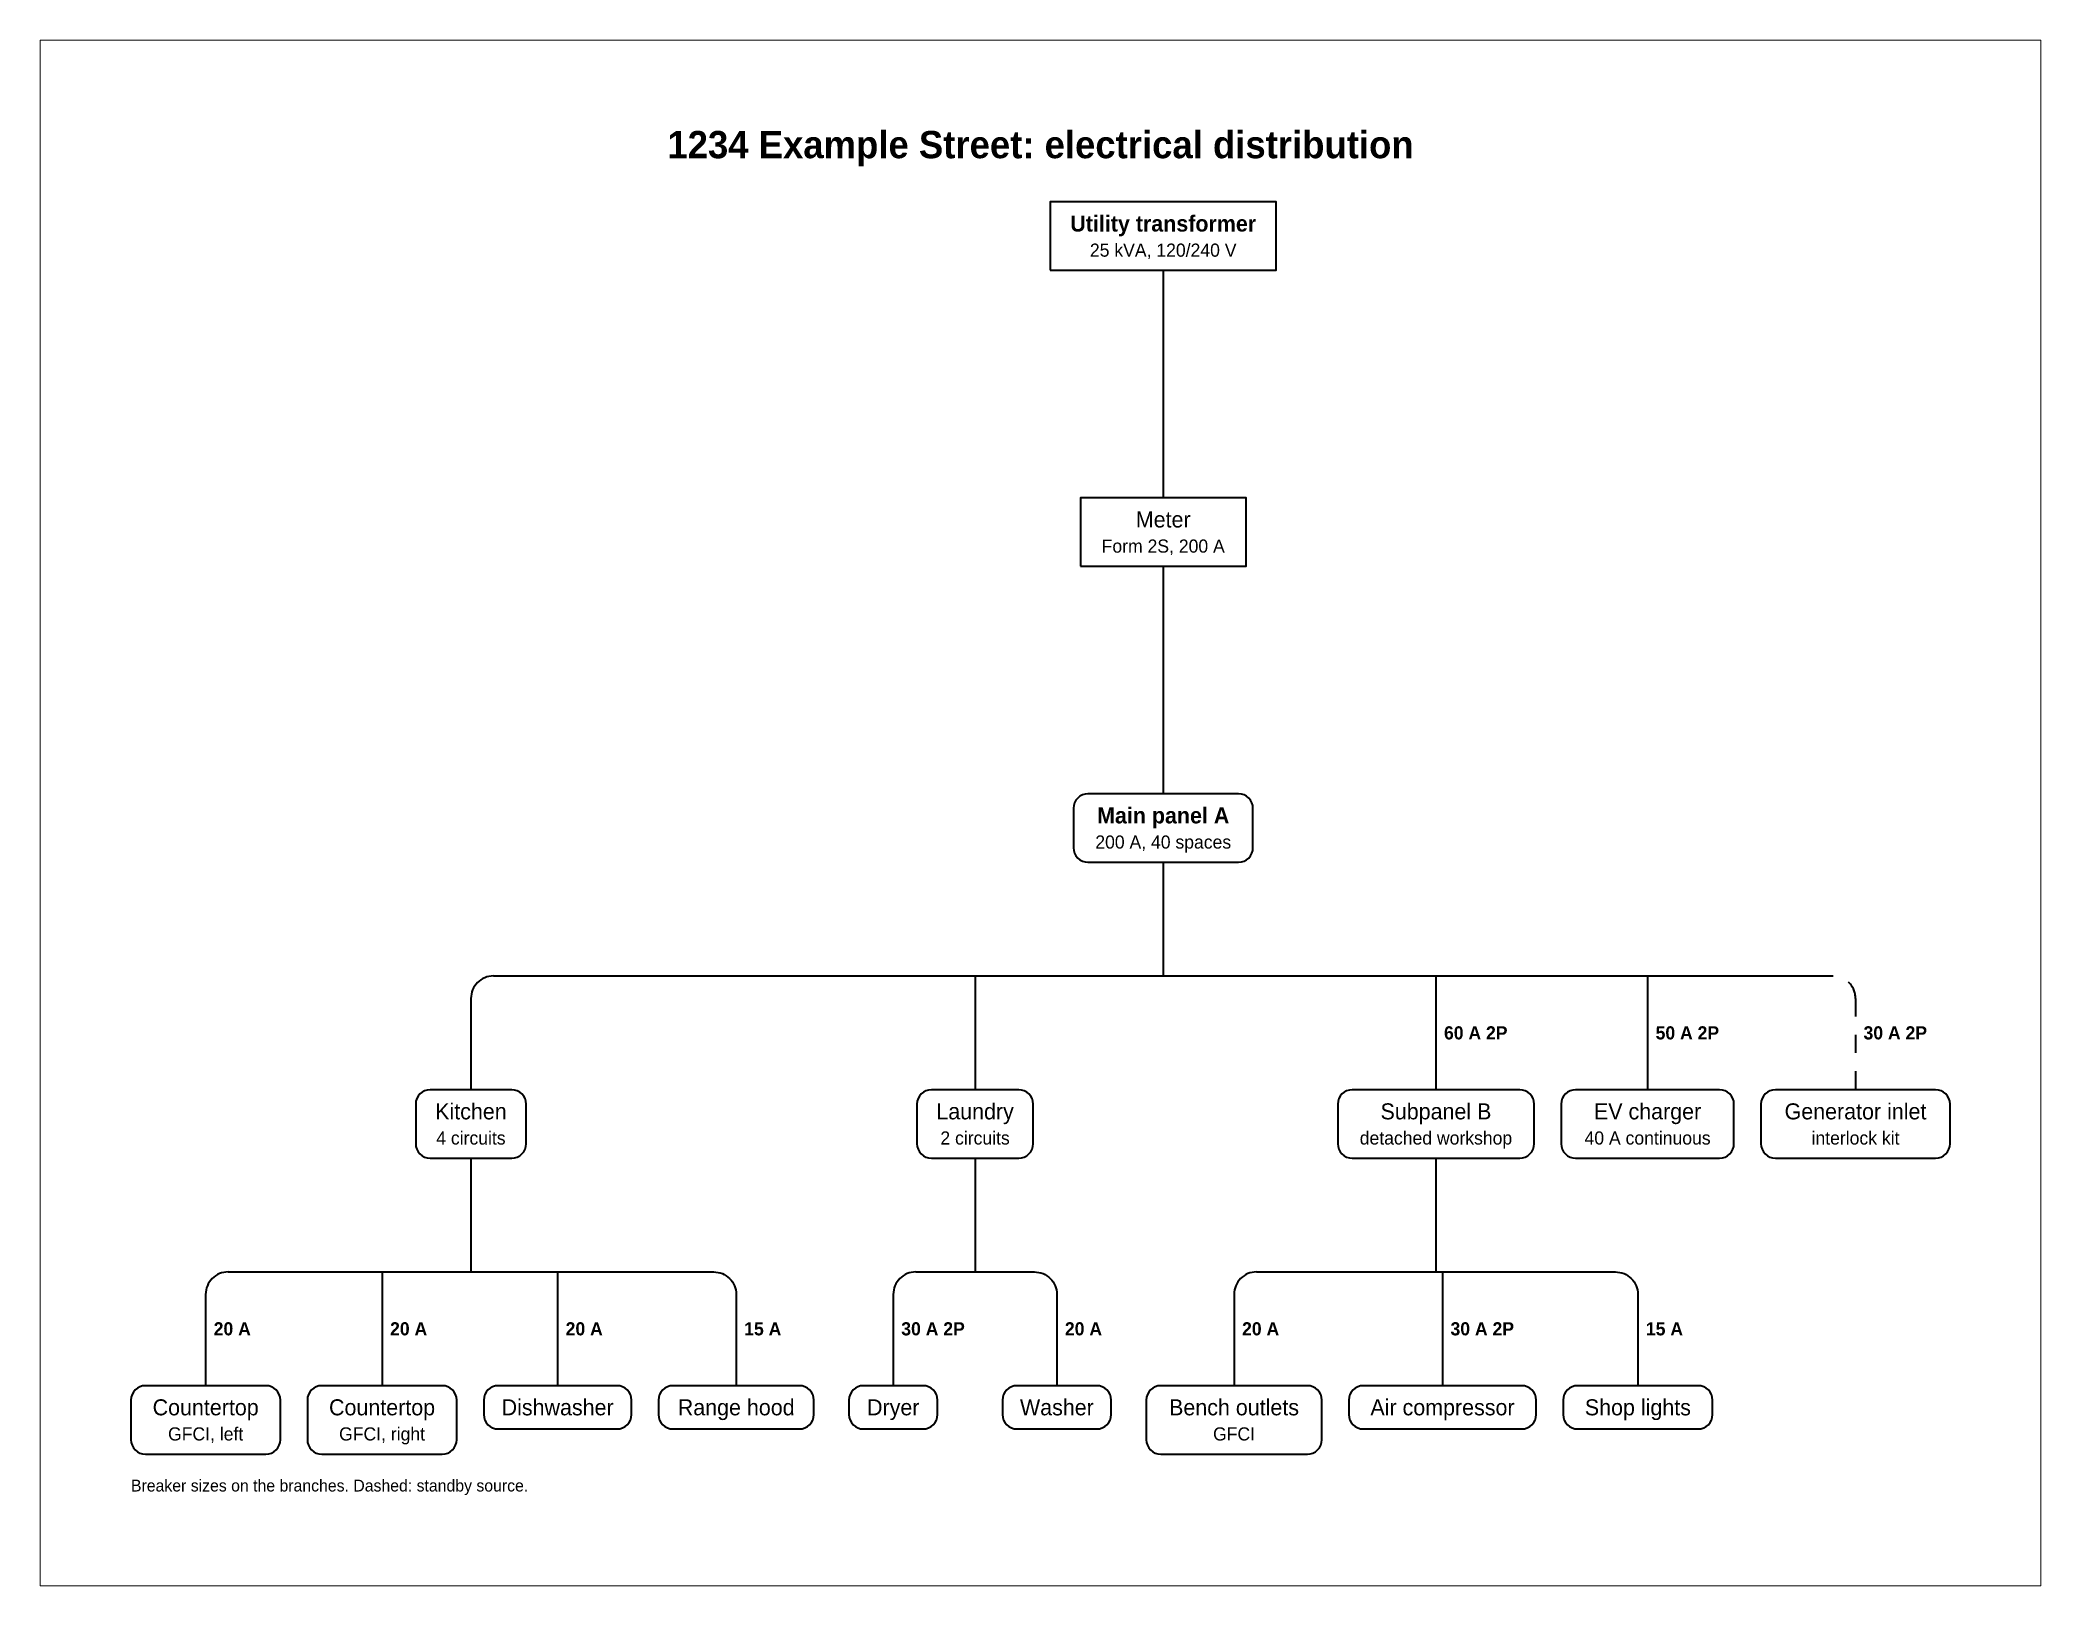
# Model space of a CAD drawing. Header units: inches. Extents: x 0 to 11, y 0 to 8.5.
import ezdxf
from ezdxf.enums import TextEntityAlignment as Align

# ---------------------------------------------------------------- set-up
doc = ezdxf.new("R2010")
doc.units = ezdxf.units.IN
doc.header["$LTSCALE"] = 0.1
doc.header["$MEASUREMENT"] = 0
doc.linetypes.add('DASHED', pattern=[0.75, 0.5, -0.25])
for name, color, linetype, lineweight in [('BRANCH', 7, 'CONTINUOUS', 35), ('BRANCH-DASHED', 7, 'DASHED', 35), ('LABEL', 7, 'CONTINUOUS', 18), ('NODE', 7, 'CONTINUOUS', 35), ('TEXT', 7, 'CONTINUOUS', 25), ('TEXT-MINOR', 8, 'CONTINUOUS', 18), ('TITLE', 7, 'CONTINUOUS', 35)]:
    doc.layers.add(name, color=color, linetype=linetype, lineweight=lineweight)
doc.layers.add('PAGE', color=8, linetype='CONTINUOUS', lineweight=13, plot=False)
doc.styles.add('TD-BOLD', font='B612-Bold.ttf')
doc.styles.add('TD-STD', font='B612-Regular.ttf')

msp = doc.modelspace()

# ---------------------------------------------------------------- linework, layer by layer
at = {"layer": 'BRANCH', "lineweight": 35}
for p, q in [((6.17463, 7.233678), (6.17463, 6.608254)), ((6.17463, 6.608254), (6.17463, 5.98283)), ((6.17463, 5.606509), (6.17463, 4.981085)), ((6.17463, 4.981085), (6.17463, 4.355661)), ((6.17463, 3.979339), (6.17463, 3.353915)), ((2.492258, 3.353915), (5.140317, 3.353915)), ((5.140317, 3.353915), (6.17463, 3.353915)), ((5.140317, 3.353915), (5.140317, 2.728491)), ((6.17463, 3.353915), (7.674015, 3.353915)), ((7.674015, 3.353915), (8.837339, 3.353915)), ((8.837339, 3.353915), (9.857002, 3.353915)), ((8.837339, 3.353915), (8.837339, 2.728491)), ((2.368874, 2.35217), (2.368874, 1.726746)), ((5.140317, 2.35217), (5.140317, 1.726746)), ((1.034007, 1.726746), (1.880302, 1.726746)), ((1.880302, 1.726746), (2.368874, 1.726746)), ((1.880302, 1.726746), (1.880302, 1.101322)), ((2.368874, 1.726746), (2.845502, 1.726746)), ((2.845502, 1.726746), (3.703741, 1.726746)), ((2.845502, 1.726746), (2.845502, 1.101322)), ((4.813922, 1.726746), (5.140317, 1.726746)), ((5.140317, 1.726746), (5.466712, 1.726746))]:
    msp.add_line(p, q, dxfattribs=at)
at = {"layer": 'BRANCH', "lineweight": 35, "true_color": 0x1f5fa8}
for p, q in [((7.674015, 3.353915), (7.674015, 2.728491)), ((7.674015, 2.35217), (7.674015, 1.726746)), ((6.687377, 1.726746), (7.674015, 1.726746)), ((7.674015, 1.726746), (7.709848, 1.726746)), ((7.709848, 1.726746), (8.660654, 1.726746)), ((7.709848, 1.726746), (7.709848, 1.101322))]:
    msp.add_line(p, q, dxfattribs=at)
at = {"layer": 'BRANCH', "lineweight": 35}
for points in [[(2.492258, 3.353915, 0.414214), (2.368874, 3.230531), (2.368874, 2.728491)], [(1.034008, 1.726746, 0.414214), (0.910623, 1.603361), (0.910623, 1.101322)], [(3.70374, 1.726746, -0.414214), (3.827125, 1.603361), (3.827125, 1.101322)], [(4.813922, 1.726746, 0.414214), (4.690538, 1.603361), (4.690538, 1.101322)], [(5.466712, 1.726746, -0.414214), (5.590096, 1.603361), (5.590096, 1.101322)]]:
    msp.add_lwpolyline(points, format="xyb", dxfattribs=at)
at = {"layer": 'BRANCH', "lineweight": 35, "true_color": 0x1f5fa8}
for points in [[(6.687377, 1.726746, 0.414214), (6.563993, 1.603361), (6.563993, 1.101322)], [(8.660654, 1.726746, -0.414214), (8.784038, 1.603361), (8.784038, 1.101322)]]:
    msp.add_lwpolyline(points, format="xyb", dxfattribs=at)
at = {"layer": 'BRANCH-DASHED', "lineweight": 35, "true_color": 0x6b7280}
msp.add_lwpolyline([(9.857002, 3.353915, -0.414214), (9.980386, 3.230531), (9.980386, 2.728491)], format="xyb", dxfattribs=at)
at = {"layer": 'NODE', "lineweight": 40}
for points in [[(5.553491, 7.233678), (6.795769, 7.233678), (6.795769, 7.61), (5.553491, 7.61)], [(5.719216, 5.606509), (6.630044, 5.606509), (6.630044, 5.98283), (5.719216, 5.98283)]]:
    msp.add_lwpolyline(points, close=True, dxfattribs=at)
for points in [[(5.760582, 3.979339), (6.588678, 3.979339, 0.414214), (6.667996, 4.058657), (6.667996, 4.276343, 0.414214), (6.588678, 4.355661), (5.760582, 4.355661, 0.414214), (5.681264, 4.276343), (5.681264, 4.058657, 0.414214)], [(2.144589, 2.35217), (2.593159, 2.35217, 0.414214), (2.672478, 2.431488), (2.672478, 2.649173, 0.414214), (2.593159, 2.728491), (2.144589, 2.728491, 0.414214), (2.06527, 2.649173), (2.06527, 2.431488, 0.414214)], [(4.900086, 2.35217), (5.380548, 2.35217, 0.414214), (5.459866, 2.431488), (5.459866, 2.649173, 0.414214), (5.380548, 2.728491), (4.900086, 2.728491, 0.414214), (4.820768, 2.649173), (4.820768, 2.431488, 0.414214)], [(8.441655, 2.35217), (9.233022, 2.35217, 0.414214), (9.312341, 2.431488), (9.312341, 2.649173, 0.414214), (9.233022, 2.728491), (8.441655, 2.728491, 0.414214), (8.362336, 2.649173), (8.362336, 2.431488, 0.414214)], [(0.579318, 0.725), (1.241928, 0.725, 0.414214), (1.321247, 0.804318), (1.321247, 1.022003, 0.414214), (1.241928, 1.101322), (0.579318, 1.101322, 0.414214), (0.5, 1.022003), (0.5, 0.804318, 0.414214)], [(1.548997, 0.725), (2.211607, 0.725, 0.414214), (2.290925, 0.804318), (2.290925, 1.022003, 0.414214), (2.211607, 1.101322), (1.548997, 1.101322, 0.414214), (1.469679, 1.022003), (1.469679, 0.804318, 0.414214)], [(2.518676, 0.863367), (3.172328, 0.863367, 0.414214), (3.251646, 0.942685), (3.251646, 1.022003, 0.414214), (3.172328, 1.101322), (2.518676, 1.101322, 0.414214), (2.439357, 1.022003), (2.439357, 0.942685, 0.414214)], [(3.479397, 0.863367), (4.174853, 0.863367, 0.414214), (4.254171, 0.942685), (4.254171, 1.022003, 0.414214), (4.174853, 1.101322), (3.479397, 1.101322, 0.414214), (3.400078, 1.022003), (3.400078, 0.942685, 0.414214)], [(4.526451, 0.863367), (4.854625, 0.863367, 0.414214), (4.933944, 0.942685), (4.933944, 1.022003, 0.414214), (4.854625, 1.101322), (4.526451, 1.101322, 0.414214), (4.447133, 1.022003), (4.447133, 0.942685, 0.414214)], [(5.370768, 0.863367), (5.809425, 0.863367, 0.414214), (5.888743, 0.942685), (5.888743, 1.022003, 0.414214), (5.809425, 1.101322), (5.370768, 1.101322, 0.414214), (5.291449, 1.022003), (5.291449, 0.942685, 0.414214)]]:
    msp.add_lwpolyline(points, format="xyb", close=True, dxfattribs=at)
at = {"layer": 'NODE', "lineweight": 40, "true_color": 0x1f5fa8}
for points in [[(7.213445, 2.35217), (8.134586, 2.35217, 0.414214), (8.213904, 2.431488), (8.213904, 2.649173, 0.414214), (8.134586, 2.728491), (7.213445, 2.728491, 0.414214), (7.134127, 2.649173), (7.134127, 2.431488, 0.414214)], [(6.161023, 0.725), (6.966963, 0.725, 0.414214), (7.046281, 0.804318), (7.046281, 1.022003, 0.414214), (6.966963, 1.101322), (6.161023, 1.101322, 0.414214), (6.081705, 1.022003), (6.081705, 0.804318, 0.414214)], [(7.274032, 0.863367), (8.145664, 0.863367, 0.414214), (8.224982, 0.942685), (8.224982, 1.022003, 0.414214), (8.145664, 1.101322), (7.274032, 1.101322, 0.414214), (7.194713, 1.022003), (7.194713, 0.942685, 0.414214)], [(8.452733, 0.863367), (9.115343, 0.863367, 0.414214), (9.194661, 0.942685), (9.194661, 1.022003, 0.414214), (9.115343, 1.101322), (8.452733, 1.101322, 0.414214), (8.373415, 1.022003), (8.373415, 0.942685, 0.414214)]]:
    msp.add_lwpolyline(points, format="xyb", close=True, dxfattribs=at)
at = {"layer": 'NODE', "lineweight": 40, "true_color": 0x6b7280}
msp.add_lwpolyline([(9.540091, 2.35217), (10.420682, 2.35217, 0.414214), (10.5, 2.431488), (10.5, 2.649173, 0.414214), (10.420682, 2.728491), (9.540091, 2.728491, 0.414214), (9.460773, 2.649173), (9.460773, 2.431488, 0.414214)], format="xyb", close=True, dxfattribs=at)
at = {"layer": 'PAGE'}
msp.add_lwpolyline([(0, 0), (11, 0), (11, 8.5), (0, 8.5)], close=True, dxfattribs=at)

# ---------------------------------------------------------------- texts
at = {"layer": 'LABEL', "true_color": 0x1f5fa8, "style": 'TD-BOLD'}
for s, p in [('60 A 2P', (7.718081, 3.041203)), ('20 A', (6.608059, 1.414034)), ('30 A 2P', (7.753914, 1.414034)), ('15 A', (8.828104, 1.414034))]:
    msp.add_text(s, height=0.072268, dxfattribs=at).set_placement(p, align=Align.MIDDLE_LEFT)
at = {"layer": 'LABEL', "style": 'TD-BOLD'}
for s, p in [('50 A 2P', (8.881404, 3.041203)), ('20 A', (0.954689, 1.414034)), ('20 A', (1.924368, 1.414034)), ('20 A', (2.889568, 1.414034)), ('15 A', (3.87119, 1.414034)), ('30 A 2P', (4.734604, 1.414034)), ('20 A', (5.634162, 1.414034))]:
    msp.add_text(s, height=0.072268, dxfattribs=at).set_placement(p, align=Align.MIDDLE_LEFT)
at = {"layer": 'LABEL', "true_color": 0x6b7280, "style": 'TD-BOLD'}
msp.add_text('30 A 2P', height=0.072268, dxfattribs=at).set_placement((10.024452, 3.041203), align=Align.MIDDLE_LEFT)
at = {"layer": 'TEXT'}
for s, style, p in [('Utility transformer', 'TD-BOLD', (6.17463, 7.535088)), ('Meter', 'TD-STD', (6.17463, 5.907919)), ('Main panel A', 'TD-BOLD', (6.17463, 4.280749)), ('Kitchen', 'TD-STD', (2.368874, 2.65358)), ('Laundry', 'TD-STD', (5.140317, 2.65358)), ('Subpanel B', 'TD-STD', (7.674015, 2.65358)), ('EV charger', 'TD-STD', (8.837339, 2.65358)), ('Generator inlet', 'TD-STD', (9.980386, 2.65358)), ('Countertop', 'TD-STD', (0.910623, 1.02641)), ('Countertop', 'TD-STD', (1.880302, 1.02641)), ('Dishwasher', 'TD-STD', (2.845502, 1.02641)), ('Range hood', 'TD-STD', (3.827125, 1.02641)), ('Dryer', 'TD-STD', (4.690538, 1.02641)), ('Washer', 'TD-STD', (5.590096, 1.02641)), ('Bench outlets', 'TD-STD', (6.563993, 1.02641)), ('Air compressor', 'TD-STD', (7.709848, 1.02641)), ('Shop lights', 'TD-STD', (8.784038, 1.02641))]:
    msp.add_text(s, height=0.088132, dxfattribs=dict(at, style=style)).set_placement(p, align=Align.TOP_CENTER)
at = {"layer": 'TEXT-MINOR', "style": 'TD-STD'}
for s, p in [('25 kVA, 120/240 V', (6.17463, 7.380858)), ('Form 2S, 200 A', (6.17463, 5.753688)), ('200 A, 40 spaces', (6.17463, 4.126519)), ('4 circuits', (2.368874, 2.499349)), ('2 circuits', (5.140317, 2.499349)), ('detached workshop', (7.674015, 2.499349)), ('40 A continuous', (8.837339, 2.499349)), ('interlock kit', (9.980386, 2.499349)), ('GFCI, left', (0.910623, 0.87218)), ('GFCI, right', (1.880302, 0.87218)), ('GFCI', (6.563993, 0.87218))]:
    msp.add_text(s, height=0.072268, dxfattribs=at).set_placement(p, align=Align.TOP_CENTER)
msp.add_text('Breaker sizes on the branches. Dashed: standby source.', height=0.065, dxfattribs=at).set_placement((0.5, 0.5), align=Align.BOTTOM_LEFT)
at = {"layer": 'TITLE', "style": 'TD-BOLD'}
msp.add_text('1234 Example Street: electrical distribution', height=0.15, dxfattribs=at).set_placement((5.5, 8), align=Align.TOP_CENTER)

doc.saveas('drawing.dxf')
